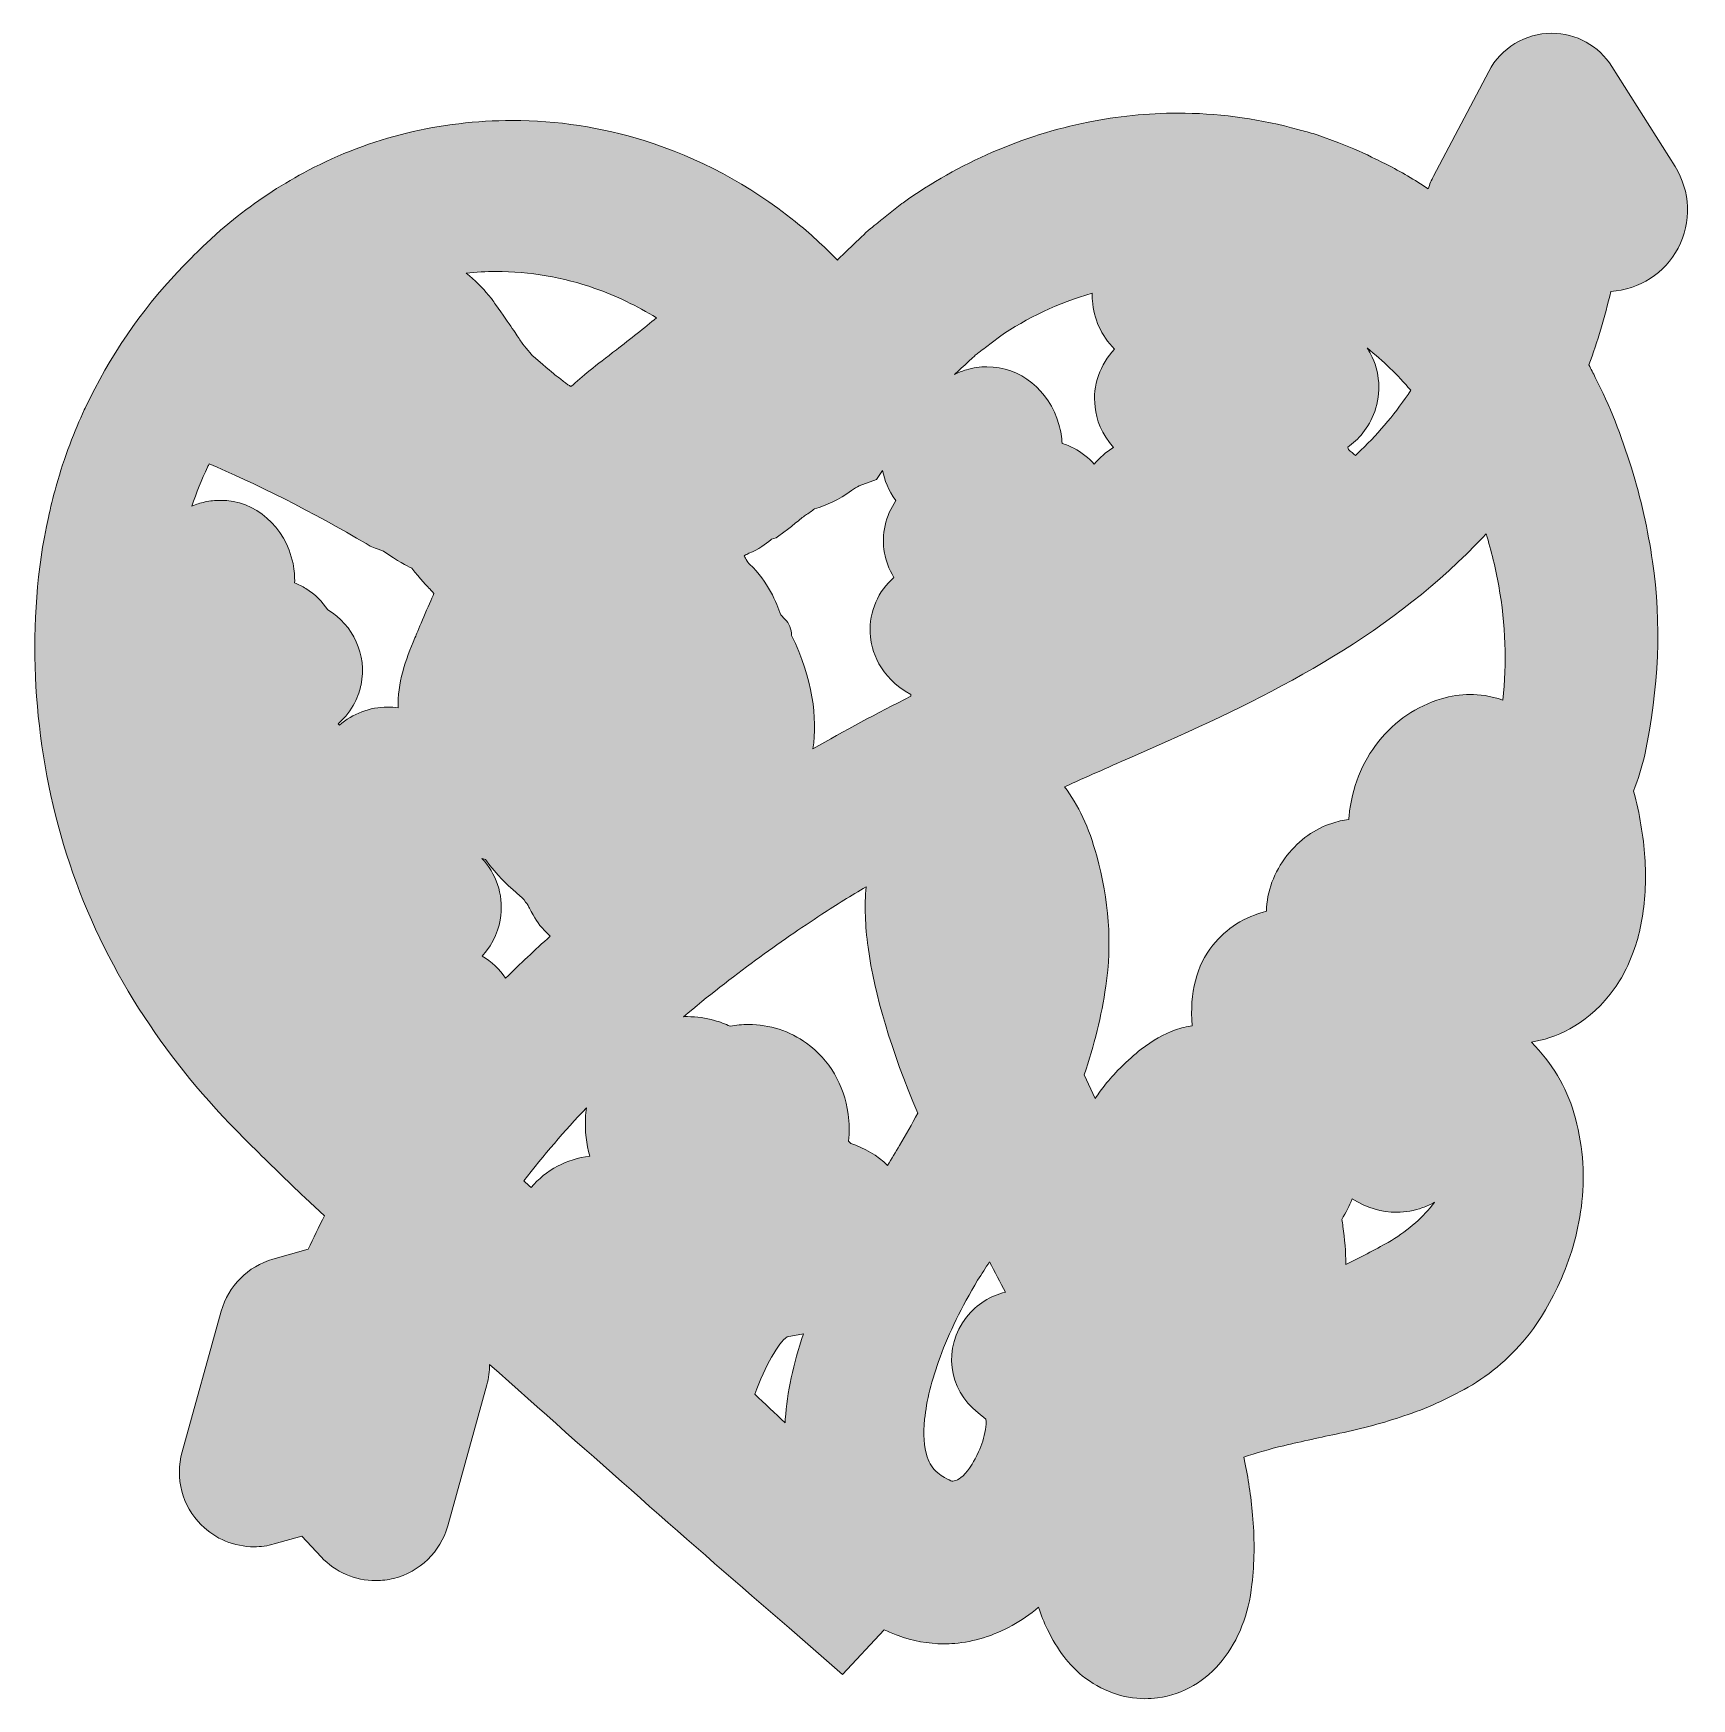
# Model space of a CAD drawing. Header units: inches. Extents: x 68 to 933, y -934 to -66.
import ezdxf

# ---------------------------------------------------------------- set-up
doc = ezdxf.new("R2010")
doc.units = ezdxf.units.IN
doc.header["$MEASUREMENT"] = 0
doc.layers.add('Layer 1', color=7, linetype='Continuous')

msp = doc.modelspace()

# ---------------------------------------------------------------- hatches: boundary and pattern name
at = {"layer": 'Layer 1', "true_color": 0xa6d7e6}
h = msp.add_hatch(color=141, dxfattribs=at)
h.dxf.hatch_style = 2
edge = h.paths.add_edge_path()
edge.add_spline(control_points=[(648.04, -934.29), (636.48, -934.29), (625.17, -930.14), (615.34, -922.29), (608.44, -916.87), (602.43, -908.93), (597.16, -898.16), (595.36, -894.47), (593.81, -890.58), (592.53, -886.5), (588.11, -890.36), (583.53, -893.56), (578.75, -896.16), (568.86, -901.54), (558.77, -904.66), (548.76, -905.44), (546.84, -905.59), (544.96, -905.66), (543.11, -905.66), (534.83, -905.66), (526.8, -904.22), (519.23, -901.39), (516.77, -900.48), (514.37, -899.45), (512.03, -898.32), (512.03, -898.32), (490.28, -921.63), (490.28, -921.63), (490.28, -921.63), (462.36, -897.42), (462.36, -897.42), (410.35, -852.54), (359.55, -807.61), (306.11, -759.92), (306.14, -763.49), (305.68, -767.08), (304.71, -770.59), (304.71, -770.59), (284.26, -844.17), (284.26, -844.17), (280.53, -857.71), (269.68, -868.23), (255.97, -871.58), (253.14, -872.3), (249.94, -872.7), (246.73, -872.7), (236, -872.7), (225.64, -868.21), (218.3, -860.39), (218.3, -860.39), (208.12, -849.57), (208.12, -849.57), (208.12, -849.57), (193.77, -853.6), (193.77, -853.6), (190.25, -854.57), (186.75, -855.05), (183.24, -855.05), (172.84, -855.05), (163.07, -851), (155.71, -843.66), (145.77, -833.78), (141.92, -819.19), (145.71, -805.62), (145.71, -805.62), (166.14, -732.11), (166.14, -732.11), (169.74, -719.1), (180.08, -708.71), (193.1, -705.04), (193.1, -705.04), (211.42, -699.9), (211.42, -699.9), (214.11, -694.07), (216.98, -688.25), (220.03, -682.44), (220.03, -682.44), (209.84, -673.03), (209.84, -673.03), (200.29, -664.01), (191.16, -655.06), (182.07, -646.07), (161.07, -625.62), (143.07, -604.25), (128.77, -582.76), (97.38, -537.03), (77.4, -482.98), (71.24, -426.84), (68.05, -399.91), (68.1, -371.95), (71.41, -344), (72.28, -337.27), (73.4, -330.49), (74.87, -322.93), (74.87, -322.93), (75.92, -318.21), (75.92, -318.21), (77.04, -313.24), (78.3, -307.63), (80.07, -301.84), (84.07, -286.73), (89.93, -272.69), (94.62, -262.1), (94.62, -262.1), (95.05, -261.16), (95.05, -261.16), (108.12, -233.99), (124.35, -210.16), (143.3, -190.33), (143.3, -190.33), (146.45, -187.04), (146.45, -187.04), (149.95, -183.39), (153.89, -179.27), (158.43, -175.24), (158.43, -175.24), (165.77, -168.45), (165.77, -168.45), (165.77, -168.45), (174.46, -161.24), (174.46, -161.24), (186.31, -151.93), (198.82, -143.82), (211.64, -137.14), (243.71, -120.18), (280.54, -111.17), (317.97, -111.17), (341.5, -111.17), (364.62, -114.7), (386.68, -121.67), (414.95, -130.43), (441.57, -144.66), (465.61, -163.92), (473.12, -169.95), (480.46, -176.66), (487.54, -183.98), (488.57, -182.95), (492, -179.65), (492, -179.65), (492, -179.65), (500.1, -171.89), (500.1, -171.89), (503.26, -168.7), (506.4, -166.27), (508.72, -164.47), (509.43, -163.91), (510.15, -163.37), (510.83, -162.79), (510.83, -162.79), (521.19, -154.54), (521.19, -154.54), (521.19, -154.54), (521.89, -154.04), (521.89, -154.04), (551.15, -133.23), (584.49, -118.72), (618.33, -112.09), (633.45, -108.97), (649.32, -107.35), (665.21, -107.35), (685.26, -107.35), (705.19, -109.91), (724.46, -114.95), (724.46, -114.95), (728.56, -116.05), (728.56, -116.05), (731.32, -116.77), (734.07, -117.5), (736.81, -118.33), (736.81, -118.33), (737.82, -118.64), (737.82, -118.64), (737.82, -118.64), (749.11, -122.88), (749.11, -122.88), (756.48, -125.35), (762.81, -128.5), (768.42, -131.29), (770.03, -132.09), (771.64, -132.89), (773.26, -133.66), (773.26, -133.66), (774.19, -134.12), (774.19, -134.12), (781.5, -137.89), (788.73, -142.11), (795.81, -146.75), (796.56, -144.5), (797.49, -142.3), (798.62, -140.15), (798.62, -140.15), (827.37, -85.56), (827.37, -85.56), (833.81, -73.31), (846.41, -65.71), (860.25, -65.71), (873.07, -65.71), (884.82, -72.18), (891.66, -83.02), (891.66, -83.02), (924.59, -135.24), (924.59, -135.24), (932.66, -148.05), (933.29, -164.31), (926.24, -177.69), (919.31, -190.84), (905.89, -199.44), (891.08, -200.29), (887.97, -213.72), (884.17, -226.46), (879.62, -238.7), (880.79, -240.86), (881.92, -243.03), (883, -245.18), (890.41, -259.86), (896.74, -275.72), (901.79, -292.29), (906.76, -308.35), (910.49, -324.82), (912.84, -341.13), (917.56, -373.32), (916.2, -407.32), (908.76, -442.1), (907.57, -447.67), (905.19, -454.84), (902.96, -460.96), (904.6, -466.96), (905.89, -472.83), (906.82, -478.51), (908.76, -490.33), (909.5, -501.07), (909.06, -511.3), (908.6, -522.18), (906.93, -532.23), (904.1, -541.14), (900.77, -551.4), (896.43, -559.75), (890.76, -566.86), (877.3, -583.81), (861.72, -589.93), (849.69, -591.85), (860.34, -602.76), (867.78, -615.15), (871.82, -628.78), (876.34, -644.31), (877.75, -659.83), (876.03, -675.02), (874.43, -689.16), (870.8, -702.67), (865.27, -715.17), (859.82, -727.31), (854.4, -736.7), (848.63, -744.01), (839.49, -755.51), (828.73, -764.87), (816.59, -771.87), (805.91, -777.98), (794.69, -783), (783.14, -786.83), (772.7, -790.36), (761.41, -793.41), (749.73, -795.87), (739.75, -797.96), (730.03, -800.1), (720.43, -802.36), (713.05, -804.08), (706.09, -806.09), (699.62, -808.36), (699.62, -808.36), (700.4, -812.05), (700.4, -812.05), (702.2, -820.79), (703.49, -830.06), (704.39, -840.62), (705.29, -851.96), (705.12, -863.36), (703.88, -874.67), (702.09, -890.35), (696.88, -903.63), (688.37, -914.3), (679.75, -925.22), (668.05, -932.01), (654.65, -933.84), (652.45, -934.14), (650.25, -934.29), (648.04, -934.29)], knot_values=[0, 0, 0, 0, 1, 1, 1, 2, 2, 2, 3, 3, 3, 4, 4, 4, 5, 5, 5, 6, 6, 6, 7, 7, 7, 8, 8, 8, 9, 9, 9, 10, 10, 10, 11, 11, 11, 12, 12, 12, 13, 13, 13, 14, 14, 14, 15, 15, 15, 16, 16, 16, 17, 17, 17, 18, 18, 18, 19, 19, 19, 20, 20, 20, 21, 21, 21, 22, 22, 22, 23, 23, 23, 24, 24, 24, 25, 25, 25, 26, 26, 26, 27, 27, 27, 28, 28, 28, 29, 29, 29, 30, 30, 30, 31, 31, 31, 32, 32, 32, 33, 33, 33, 34, 34, 34, 35, 35, 35, 36, 36, 36, 37, 37, 37, 38, 38, 38, 39, 39, 39, 40, 40, 40, 41, 41, 41, 42, 42, 42, 43, 43, 43, 44, 44, 44, 45, 45, 45, 46, 46, 46, 47, 47, 47, 48, 48, 48, 49, 49, 49, 50, 50, 50, 51, 51, 51, 52, 52, 52, 53, 53, 53, 54, 54, 54, 55, 55, 55, 56, 56, 56, 57, 57, 57, 58, 58, 58, 59, 59, 59, 60, 60, 60, 61, 61, 61, 62, 62, 62, 63, 63, 63, 64, 64, 64, 65, 65, 65, 66, 66, 66, 67, 67, 67, 68, 68, 68, 69, 69, 69, 70, 70, 70, 71, 71, 71, 72, 72, 72, 73, 73, 73, 74, 74, 74, 75, 75, 75, 76, 76, 76, 77, 77, 77, 78, 78, 78, 79, 79, 79, 80, 80, 80, 81, 81, 81, 82, 82, 82, 83, 83, 83, 84, 84, 84, 85, 85, 85, 86, 86, 86, 87, 87, 87, 88, 88, 88, 89, 89, 89, 90, 90, 90, 91, 91, 91, 92, 92, 92, 93, 93, 93, 94, 94, 94, 95, 95, 95, 95], degree=3, periodic=1)
edge = h.paths.add_edge_path()
edge.add_spline(control_points=[(560.73, -716.01), (552.41, -729.99), (545.82, -743.48), (541.16, -756.12), (536.75, -768.13), (534.03, -779.06), (533.1, -788.53), (532.32, -796.37), (532.78, -803), (534.46, -808.23), (535.59, -811.81), (537.27, -814.28), (539.96, -816.42), (545.19, -820.58), (547.77, -820.92), (547.79, -820.92), (549.62, -820.54), (552.15, -819.59), (555.43, -815.46), (556.7, -813.88), (558.66, -810.97), (561.19, -805.6), (562.95, -801.89), (564.14, -798.09), (564.83, -793.98), (565.15, -792.04), (565.21, -790.21), (564.99, -788.44), (564.99, -788.44), (560.96, -785.24), (560.96, -785.24), (545.18, -772.71), (542.59, -751.22), (554.93, -735.27), (560.36, -728.48), (567.46, -724.06), (575.24, -722.33), (572.47, -717.06), (569.7, -711.75), (566.92, -706.43), (564.94, -709.55), (562.88, -712.74), (560.73, -716.01)], knot_values=[0, 0, 0, 0, 1, 1, 1, 2, 2, 2, 3, 3, 3, 4, 4, 4, 5, 5, 5, 6, 6, 6, 7, 7, 7, 8, 8, 8, 9, 9, 9, 10, 10, 10, 11, 11, 11, 12, 12, 12, 13, 13, 13, 14, 14, 14, 14], degree=3, periodic=1)
edge = h.paths.add_edge_path()
edge.add_spline(control_points=[(460.27, -790.34), (460.3, -789.71), (460.34, -789.09), (460.39, -788.46), (461.38, -774.58), (464.57, -759.65), (469.89, -744.04), (469.89, -744.04), (461.33, -745.61), (461.33, -745.61), (456.82, -748.69), (449.95, -760.53), (444.43, -775.49), (449.72, -780.44), (454.99, -785.39), (460.27, -790.34)], knot_values=[0, 0, 0, 0, 1, 1, 1, 2, 2, 2, 3, 3, 3, 4, 4, 4, 5, 5, 5, 5], degree=3, periodic=1)
edge = h.paths.add_edge_path()
edge.add_spline(control_points=[(751.35, -688.1), (752.28, -694.53), (752.79, -701.13), (752.88, -707.78), (760.39, -704.17), (767.74, -700.33), (774.87, -696.28), (784.19, -690.97), (792, -684.41), (798.05, -676.79), (798.42, -676.32), (798.78, -675.86), (799.12, -675.39), (797.16, -676.42), (795.09, -677.35), (792.91, -678.17), (788.63, -679.78), (784.09, -680.6), (779.43, -680.6), (771.53, -680.6), (763.73, -678.25), (756.16, -673.59), (754.65, -677.25), (752.85, -680.82), (750.76, -684.29), (750.97, -685.53), (751.16, -686.8), (751.35, -688.1)], knot_values=[0, 0, 0, 0, 1, 1, 1, 2, 2, 2, 3, 3, 3, 4, 4, 4, 5, 5, 5, 6, 6, 6, 7, 7, 7, 8, 8, 8, 9, 9, 9, 9], degree=3, periodic=1)
edge = h.paths.add_edge_path()
edge.add_spline(control_points=[(327.78, -667.71), (335.44, -658.56), (346.43, -652.66), (358.39, -651.38), (356.56, -644.95), (355.8, -638.26), (356.15, -631.43), (356.24, -629.63), (356.41, -627.85), (356.65, -626.1), (345.26, -638.14), (334.25, -650.88), (323.98, -664.27), (325.25, -665.42), (326.51, -666.56), (327.78, -667.71)], knot_values=[0, 0, 0, 0, 1, 1, 1, 2, 2, 2, 3, 3, 3, 4, 4, 4, 5, 5, 5, 5], degree=3, periodic=1)
edge = h.paths.add_edge_path()
edge.add_spline(control_points=[(494.58, -644.77), (501.82, -646.99), (508.42, -650.93), (513.79, -656.21), (515.84, -652.71), (517.9, -649.21), (520, -645.69), (523.22, -640.26), (526.4, -634.65), (529.52, -628.93), (515.53, -596), (507.01, -567.53), (503.56, -542.25), (502.04, -531.2), (501.69, -520.72), (502.52, -510.84), (494.75, -515.43), (487.06, -520.2), (479.46, -525.17), (457.84, -539.31), (432.73, -557.24), (407.3, -578.59), (408, -578.56), (408.69, -578.55), (409.38, -578.55), (414.14, -578.55), (418.89, -579.21), (423.5, -580.54), (426.3, -581.33), (429.01, -582.36), (431.6, -583.59), (434.76, -583), (437.98, -582.69), (441.23, -582.69), (452.21, -582.69), (462.67, -586.08), (471.49, -592.48), (483.49, -601.18), (491, -613.95), (493.19, -629.37), (493.86, -634.11), (493.92, -638.86), (493.38, -643.57), (493.79, -643.96), (494.19, -644.36), (494.58, -644.77)], knot_values=[0, 0, 0, 0, 1, 1, 1, 2, 2, 2, 3, 3, 3, 4, 4, 4, 5, 5, 5, 6, 6, 6, 7, 7, 7, 8, 8, 8, 9, 9, 9, 10, 10, 10, 11, 11, 11, 12, 12, 12, 13, 13, 13, 14, 14, 14, 15, 15, 15, 15], degree=3, periodic=1)
edge = h.paths.add_edge_path()
edge.add_spline(control_points=[(622.13, -621.22), (623.76, -618.7), (625.52, -616.24), (627.41, -613.86), (629.4, -611.38), (631.7, -608.85), (635.24, -605.27), (639.05, -601.51), (642.56, -598.38), (646.06, -595.57), (652.06, -590.9), (657.94, -587.62), (663.94, -585.47), (666.99, -584.43), (669.86, -583.74), (672.65, -583.36), (671.3, -565.88), (674.86, -552.09), (683.45, -541.34), (690.37, -532.56), (700.1, -526.43), (711.36, -523.64), (711.66, -513.26), (715.32, -503.17), (722.14, -494.55), (728.76, -486.24), (736.59, -480.63), (745.51, -477.75), (748.42, -476.81), (751.36, -476.12), (754.32, -475.69), (754.37, -475.12), (754.42, -474.55), (754.49, -473.98), (755.99, -459.22), (761.21, -446.03), (769.97, -434.97), (778.58, -424.18), (789.58, -416.74), (802.77, -412.75), (807.66, -411.28), (812.66, -410.53), (817.67, -410.53), (822.29, -410.53), (828.21, -411.19), (834.79, -413.49), (836.88, -394.07), (836.16, -374.07), (832.63, -353.87), (830.98, -344.84), (828.77, -335.74), (826.02, -326.75), (825.67, -327.13), (825.32, -327.51), (824.96, -327.89), (777.7, -378.36), (717.65, -409.12), (659.79, -434.85), (659.79, -434.85), (639.8, -443.7), (639.8, -443.7), (628.42, -448.73), (617.16, -453.71), (606.04, -458.71), (613.27, -468.03), (618.81, -479.94), (622.86, -494.72), (629.28, -517.53), (630.89, -540.48), (627.61, -562.73), (625.36, -578.14), (621.58, -593.61), (616.33, -608.84), (616.33, -608.84), (622.13, -621.22), (622.13, -621.22)], knot_values=[0, 0, 0, 0, 1, 1, 1, 2, 2, 2, 3, 3, 3, 4, 4, 4, 5, 5, 5, 6, 6, 6, 7, 7, 7, 8, 8, 8, 9, 9, 9, 10, 10, 10, 11, 11, 11, 12, 12, 12, 13, 13, 13, 14, 14, 14, 15, 15, 15, 16, 16, 16, 17, 17, 17, 18, 18, 18, 19, 19, 19, 20, 20, 20, 21, 21, 21, 22, 22, 22, 23, 23, 23, 24, 24, 24, 25, 25, 25, 25], degree=3, periodic=1)
edge = h.paths.add_edge_path()
edge.add_spline(control_points=[(302.24, -546.99), (307.17, -549.86), (311.35, -553.82), (314.49, -558.51), (322, -551.09), (329.75, -543.8), (337.76, -536.62), (337.76, -536.62), (334.72, -533.58), (334.72, -533.58), (331.15, -530.01), (329.64, -527.15), (326.92, -521.97), (326.58, -521.33), (326.24, -520.68), (325.94, -520.12), (325.94, -520.12), (324.02, -517.68), (323.43, -516.9), (322.57, -516.1), (321.55, -515.22), (320.72, -514.5), (319.77, -513.66), (318.91, -512.88), (318.21, -512.22), (318.21, -512.22), (318.21, -512.23), (318.21, -512.23), (315.81, -510.14), (310.03, -505.1), (304.04, -496.66), (304.04, -496.66), (302.07, -496.06), (302.07, -496.06), (309.4, -503.84), (313.29, -514.67), (311.98, -525.83), (311.22, -532.21), (308.76, -539.98), (302.24, -546.99)], knot_values=[0, 0, 0, 0, 1, 1, 1, 2, 2, 2, 3, 3, 3, 4, 4, 4, 5, 5, 5, 6, 6, 6, 7, 7, 7, 8, 8, 8, 9, 9, 9, 10, 10, 10, 11, 11, 11, 12, 12, 12, 13, 13, 13, 13], degree=3, periodic=1)
edge = h.paths.add_edge_path()
edge.add_spline(control_points=[(463.65, -379.79), (474.84, -402.53), (477.15, -422.5), (474.82, -438.92), (491.15, -429.54), (508.13, -420.4), (525.8, -411.48), (525.81, -411.08), (525.81, -411), (525.82, -410.61), (509.3, -401.06), (505.19, -387.89), (504.71, -378.55), (504.09, -367.21), (508.92, -356.59), (517.04, -349.49), (514.31, -345.1), (512.87, -340.67), (512.15, -336.82), (510.34, -326.97), (512.73, -317.18), (518.13, -309.46), (514.15, -304.13), (512.08, -298.71), (511.15, -293.68), (511.15, -293.68), (507.91, -298.39), (507.91, -298.39), (507.91, -298.39), (498.88, -301.66), (498.88, -301.66), (497.72, -302.44), (496.49, -303.21), (494.92, -304.1), (488.52, -308.95), (481.75, -311.91), (475.7, -313.72), (474.31, -314.82), (472.7, -315.97), (470.85, -317.09), (469.74, -317.85), (467.7, -319.56), (465.78, -321.1), (463.75, -322.72), (461.82, -324.25), (460.31, -325.38), (460.31, -325.38), (455.55, -328.92), (455.55, -328.92), (455.55, -328.92), (453.15, -329.6), (453.15, -329.6), (453.04, -329.68), (452.94, -329.77), (452.84, -329.86), (450.18, -331.99), (446.61, -334.85), (441.44, -336.91), (440.79, -337.21), (439.89, -337.65), (438.89, -338.16), (438.98, -338.31), (439.57, -339.29), (440.05, -340.15), (440.71, -341.32), (441.11, -342.04), (441.78, -342.65), (451.54, -351.69), (455.76, -362.84), (458.04, -368.98), (458.04, -368.98), (460.2, -371.22), (460.2, -371.22), (462.41, -373.53), (463.64, -376.59), (463.65, -379.79), (463.65, -379.79), (463.65, -379.79), (463.65, -379.79)], knot_values=[0, 0, 0, 0, 1, 1, 1, 2, 2, 2, 3, 3, 3, 4, 4, 4, 5, 5, 5, 6, 6, 6, 7, 7, 7, 8, 8, 8, 9, 9, 9, 10, 10, 10, 11, 11, 11, 12, 12, 12, 13, 13, 13, 14, 14, 14, 15, 15, 15, 16, 16, 16, 17, 17, 17, 18, 18, 18, 19, 19, 19, 20, 20, 20, 21, 21, 21, 22, 22, 22, 23, 23, 23, 24, 24, 24, 25, 25, 25, 26, 26, 26, 26], degree=3, periodic=1)
edge = h.paths.add_edge_path()
edge.add_spline(control_points=[(227.75, -426.59), (234.76, -420.59), (243.55, -417.12), (252.95, -417.12), (254.76, -417.12), (256.58, -417.25), (258.38, -417.51), (257.89, -404.88), (262.35, -392.27), (267.18, -381.08), (267.18, -381.08), (267.6, -380.11), (267.6, -380.11), (268.74, -377.23), (274.57, -363.43), (277.1, -357.85), (276.03, -356.73), (275.04, -355.69), (274.25, -354.88), (274.01, -354.63), (269.78, -350.15), (265.46, -344.66), (262.78, -343.42), (258.57, -341.06), (250.74, -335.88), (248.88, -335.07), (246.49, -334.17), (246.49, -334.17), (246.49, -334.17), (243.87, -333.2), (243.87, -333.2), (243.87, -333.2), (241.7, -331.88), (241.7, -331.88), (215.09, -316.27), (181.84, -299.15), (159.78, -290.31), (159.52, -290.84), (159.25, -291.38), (159, -291.91), (155.88, -298.53), (153.15, -305.34), (150.81, -312.3), (152.97, -311.37), (155.25, -310.64), (157.66, -310.13), (160.25, -309.57), (162.91, -309.29), (165.54, -309.29), (183.97, -309.29), (199.6, -322.86), (203.55, -342.29), (204.28, -345.88), (204.5, -349.24), (204.41, -352.34), (206.43, -353.14), (208.39, -354.13), (210.25, -355.28), (215.04, -358.26), (218.85, -362.07), (221.65, -366.48), (235.01, -374.27), (242.23, -389.97), (239.05, -405.43), (237.94, -410.78), (234.99, -418.9), (227.15, -425.79), (227.35, -426.06), (227.55, -426.32), (227.75, -426.59)], knot_values=[0, 0, 0, 0, 1, 1, 1, 2, 2, 2, 3, 3, 3, 4, 4, 4, 5, 5, 5, 6, 6, 6, 7, 7, 7, 8, 8, 8, 9, 9, 9, 10, 10, 10, 11, 11, 11, 12, 12, 12, 13, 13, 13, 14, 14, 14, 15, 15, 15, 16, 16, 16, 17, 17, 17, 18, 18, 18, 19, 19, 19, 20, 20, 20, 21, 21, 21, 22, 22, 22, 23, 23, 23, 23], degree=3, periodic=1)
edge = h.paths.add_edge_path()
edge.add_spline(control_points=[(604.82, -279.62), (606.9, -280.26), (608.93, -281.08), (610.87, -282.08), (615.09, -284.26), (618.67, -287.09), (621.56, -290.43), (624.37, -286.97), (627.8, -284.02), (631.7, -281.76), (625.22, -274.78), (622.75, -267), (621.99, -260.64), (620.66, -249.3), (624.66, -238.31), (632.2, -230.51), (625.16, -223.11), (621.27, -214.64), (620.6, -205.16), (620.5, -203.84), (620.48, -202.53), (620.52, -201.23), (602.89, -206.39), (586.43, -214.11), (572.1, -223.95), (572.1, -223.95), (564.81, -229.56), (564.81, -229.56), (563.68, -230.46), (562.55, -231.31), (561.41, -232.16), (560.75, -232.65), (560.09, -233.11), (559.48, -233.65), (559.48, -233.65), (548.96, -243.4), (548.63, -243.71), (550.59, -242.71), (552.68, -241.87), (554.88, -241.21), (558.39, -240.17), (561.99, -239.64), (565.6, -239.64), (582.95, -239.64), (598.05, -251.72), (603.18, -269.71), (604.18, -273.22), (604.67, -276.53), (604.82, -279.62)], knot_values=[0, 0, 0, 0, 1, 1, 1, 2, 2, 2, 3, 3, 3, 4, 4, 4, 5, 5, 5, 6, 6, 6, 7, 7, 7, 8, 8, 8, 9, 9, 9, 10, 10, 10, 11, 11, 11, 12, 12, 12, 13, 13, 13, 14, 14, 14, 15, 15, 15, 16, 16, 16, 16], degree=3, periodic=1)
edge = h.paths.add_edge_path()
edge.add_spline(control_points=[(754.25, -282.83), (755.5, -283.81), (756.68, -284.87), (757.8, -285.99), (758.78, -285.06), (759.76, -284.13), (760.73, -283.19), (770.65, -273.57), (779.24, -263.23), (786.72, -251.9), (779.82, -243.83), (772.25, -236.49), (764.09, -229.98), (764.05, -229.96), (764.01, -229.93), (763.98, -229.9), (764.61, -230.88), (765.2, -231.89), (765.75, -232.93), (770.63, -242.26), (771.42, -253.21), (767.93, -262.96), (764.78, -271.75), (759.2, -277.67), (753.82, -281.64), (753.97, -282.03), (754.12, -282.43), (754.25, -282.83)], knot_values=[0, 0, 0, 0, 1, 1, 1, 2, 2, 2, 3, 3, 3, 4, 4, 4, 5, 5, 5, 6, 6, 6, 7, 7, 7, 8, 8, 8, 9, 9, 9, 9], degree=3, periodic=1)
edge = h.paths.add_edge_path()
edge.add_spline(control_points=[(348.58, -249.95), (354.1, -244.79), (361.64, -238.9), (372.26, -230.71), (379.34, -225.25), (387.21, -219.17), (393.13, -214.1), (383.06, -207.88), (372.31, -202.72), (361, -198.72), (344.51, -192.92), (327.13, -189.97), (309.39, -189.97), (304.22, -189.97), (299.06, -190.23), (293.95, -190.75), (298.43, -194.55), (302.38, -198.4), (305.58, -202.25), (306.28, -203.08), (306.92, -203.9), (307.46, -204.61), (307.98, -205.29), (308.59, -206.13), (309.23, -207.1), (316.92, -217.98), (320.5, -223.32), (322.24, -226.07), (323.48, -227.79), (326.97, -232.16), (328.54, -233.86), (328.54, -233.86), (328.84, -234.13), (328.84, -234.13), (336.39, -240.66), (339.5, -243.26), (340.77, -244.3), (342.33, -245.34), (343.87, -246.55), (345.28, -247.65), (345.81, -248.07), (346.38, -248.55), (346.98, -248.98), (347.53, -249.29), (348.07, -249.62), (348.58, -249.95)], knot_values=[0, 0, 0, 0, 1, 1, 1, 2, 2, 2, 3, 3, 3, 4, 4, 4, 5, 5, 5, 6, 6, 6, 7, 7, 7, 8, 8, 8, 9, 9, 9, 10, 10, 10, 11, 11, 11, 12, 12, 12, 13, 13, 13, 14, 14, 14, 15, 15, 15, 15], degree=3, periodic=1)

# ---------------------------------------------------------------- linework, layer by layer
at = {"layer": 'Layer 1', "lineweight": 0}
for points, knots in [([(648.04, -934.29), (636.48, -934.29), (625.17, -930.14), (615.34, -922.29), (608.44, -916.87), (602.43, -908.93), (597.16, -898.16), (595.36, -894.47), (593.81, -890.58), (592.53, -886.5), (588.11, -890.36), (583.53, -893.56), (578.75, -896.16), (568.86, -901.54), (558.77, -904.66), (548.76, -905.44), (546.84, -905.59), (544.96, -905.66), (543.11, -905.66), (534.83, -905.66), (526.8, -904.22), (519.23, -901.39), (516.77, -900.48), (514.37, -899.45), (512.03, -898.32), (512.03, -898.32), (490.28, -921.63), (490.28, -921.63), (490.28, -921.63), (462.36, -897.42), (462.36, -897.42), (410.35, -852.54), (359.55, -807.61), (306.11, -759.92), (306.14, -763.49), (305.68, -767.08), (304.71, -770.59), (304.71, -770.59), (284.26, -844.17), (284.26, -844.17), (280.53, -857.71), (269.68, -868.23), (255.97, -871.58), (253.14, -872.3), (249.94, -872.7), (246.73, -872.7), (236, -872.7), (225.64, -868.21), (218.3, -860.39), (218.3, -860.39), (208.12, -849.57), (208.12, -849.57), (208.12, -849.57), (193.77, -853.6), (193.77, -853.6), (190.25, -854.57), (186.75, -855.05), (183.24, -855.05), (172.84, -855.05), (163.07, -851), (155.71, -843.66), (145.77, -833.78), (141.92, -819.19), (145.71, -805.62), (145.71, -805.62), (166.14, -732.11), (166.14, -732.11), (169.74, -719.1), (180.08, -708.71), (193.1, -705.04), (193.1, -705.04), (211.42, -699.9), (211.42, -699.9), (214.11, -694.07), (216.98, -688.25), (220.03, -682.44), (220.03, -682.44), (209.84, -673.03), (209.84, -673.03), (200.29, -664.01), (191.16, -655.06), (182.07, -646.07), (161.07, -625.62), (143.07, -604.25), (128.77, -582.76), (97.38, -537.03), (77.4, -482.98), (71.24, -426.84), (68.05, -399.91), (68.1, -371.95), (71.41, -344), (72.28, -337.27), (73.4, -330.49), (74.87, -322.93), (74.87, -322.93), (75.92, -318.21), (75.92, -318.21), (77.04, -313.24), (78.3, -307.63), (80.07, -301.84), (84.07, -286.73), (89.93, -272.69), (94.62, -262.1), (94.62, -262.1), (95.05, -261.16), (95.05, -261.16), (108.12, -233.99), (124.35, -210.16), (143.3, -190.33), (143.3, -190.33), (146.45, -187.04), (146.45, -187.04), (149.95, -183.39), (153.89, -179.27), (158.43, -175.24), (158.43, -175.24), (165.77, -168.45), (165.77, -168.45), (165.77, -168.45), (174.46, -161.24), (174.46, -161.24), (186.31, -151.93), (198.82, -143.82), (211.64, -137.14), (243.71, -120.18), (280.54, -111.17), (317.97, -111.17), (341.5, -111.17), (364.62, -114.7), (386.68, -121.67), (414.95, -130.43), (441.57, -144.66), (465.61, -163.92), (473.12, -169.95), (480.46, -176.66), (487.54, -183.98), (488.57, -182.95), (492, -179.65), (492, -179.65), (492, -179.65), (500.1, -171.89), (500.1, -171.89), (503.26, -168.7), (506.4, -166.27), (508.72, -164.47), (509.43, -163.91), (510.15, -163.37), (510.83, -162.79), (510.83, -162.79), (521.19, -154.54), (521.19, -154.54), (521.19, -154.54), (521.89, -154.04), (521.89, -154.04), (551.15, -133.23), (584.49, -118.72), (618.33, -112.09), (633.45, -108.97), (649.32, -107.35), (665.21, -107.35), (685.26, -107.35), (705.19, -109.91), (724.46, -114.95), (724.46, -114.95), (728.56, -116.05), (728.56, -116.05), (731.32, -116.77), (734.07, -117.5), (736.81, -118.33), (736.81, -118.33), (737.82, -118.64), (737.82, -118.64), (737.82, -118.64), (749.11, -122.88), (749.11, -122.88), (756.48, -125.35), (762.81, -128.5), (768.42, -131.29), (770.03, -132.09), (771.64, -132.89), (773.26, -133.66), (773.26, -133.66), (774.19, -134.12), (774.19, -134.12), (781.5, -137.89), (788.73, -142.11), (795.81, -146.75), (796.56, -144.5), (797.49, -142.3), (798.62, -140.15), (798.62, -140.15), (827.37, -85.56), (827.37, -85.56), (833.81, -73.31), (846.41, -65.71), (860.25, -65.71), (873.07, -65.71), (884.82, -72.18), (891.66, -83.02), (891.66, -83.02), (924.59, -135.24), (924.59, -135.24), (932.66, -148.05), (933.29, -164.31), (926.24, -177.69), (919.31, -190.84), (905.89, -199.44), (891.08, -200.29), (887.97, -213.72), (884.17, -226.46), (879.62, -238.7), (880.79, -240.86), (881.92, -243.03), (883, -245.18), (890.41, -259.86), (896.74, -275.72), (901.79, -292.29), (906.76, -308.35), (910.49, -324.82), (912.84, -341.13), (917.56, -373.32), (916.2, -407.32), (908.76, -442.1), (907.57, -447.67), (905.19, -454.84), (902.96, -460.96), (904.6, -466.96), (905.89, -472.83), (906.82, -478.51), (908.76, -490.33), (909.5, -501.07), (909.06, -511.3), (908.6, -522.18), (906.93, -532.23), (904.1, -541.14), (900.77, -551.4), (896.43, -559.75), (890.76, -566.86), (877.3, -583.81), (861.72, -589.93), (849.69, -591.85), (860.34, -602.76), (867.78, -615.15), (871.82, -628.78), (876.34, -644.31), (877.75, -659.83), (876.03, -675.02), (874.43, -689.16), (870.8, -702.67), (865.27, -715.17), (859.82, -727.31), (854.4, -736.7), (848.63, -744.01), (839.49, -755.51), (828.73, -764.87), (816.59, -771.87), (805.91, -777.98), (794.69, -783), (783.14, -786.83), (772.7, -790.36), (761.41, -793.41), (749.73, -795.87), (739.75, -797.96), (730.03, -800.1), (720.43, -802.36), (713.05, -804.08), (706.09, -806.09), (699.62, -808.36), (699.62, -808.36), (700.4, -812.05), (700.4, -812.05), (702.2, -820.79), (703.49, -830.06), (704.39, -840.62), (705.29, -851.96), (705.12, -863.36), (703.88, -874.67), (702.09, -890.35), (696.88, -903.63), (688.37, -914.3), (679.75, -925.22), (668.05, -932.01), (654.65, -933.84), (652.45, -934.14), (650.25, -934.29), (648.04, -934.29)], [0, 0, 0, 0, 1, 1, 1, 2, 2, 2, 3, 3, 3, 4, 4, 4, 5, 5, 5, 6, 6, 6, 7, 7, 7, 8, 8, 8, 9, 9, 9, 10, 10, 10, 11, 11, 11, 12, 12, 12, 13, 13, 13, 14, 14, 14, 15, 15, 15, 16, 16, 16, 17, 17, 17, 18, 18, 18, 19, 19, 19, 20, 20, 20, 21, 21, 21, 22, 22, 22, 23, 23, 23, 24, 24, 24, 25, 25, 25, 26, 26, 26, 27, 27, 27, 28, 28, 28, 29, 29, 29, 30, 30, 30, 31, 31, 31, 32, 32, 32, 33, 33, 33, 34, 34, 34, 35, 35, 35, 36, 36, 36, 37, 37, 37, 38, 38, 38, 39, 39, 39, 40, 40, 40, 41, 41, 41, 42, 42, 42, 43, 43, 43, 44, 44, 44, 45, 45, 45, 46, 46, 46, 47, 47, 47, 48, 48, 48, 49, 49, 49, 50, 50, 50, 51, 51, 51, 52, 52, 52, 53, 53, 53, 54, 54, 54, 55, 55, 55, 56, 56, 56, 57, 57, 57, 58, 58, 58, 59, 59, 59, 60, 60, 60, 61, 61, 61, 62, 62, 62, 63, 63, 63, 64, 64, 64, 65, 65, 65, 66, 66, 66, 67, 67, 67, 68, 68, 68, 69, 69, 69, 70, 70, 70, 71, 71, 71, 72, 72, 72, 73, 73, 73, 74, 74, 74, 75, 75, 75, 76, 76, 76, 77, 77, 77, 78, 78, 78, 79, 79, 79, 80, 80, 80, 81, 81, 81, 82, 82, 82, 83, 83, 83, 84, 84, 84, 85, 85, 85, 86, 86, 86, 87, 87, 87, 88, 88, 88, 89, 89, 89, 90, 90, 90, 91, 91, 91, 92, 92, 92, 93, 93, 93, 94, 94, 94, 95, 95, 95, 95]), ([(348.58, -249.95), (354.1, -244.79), (361.64, -238.9), (372.26, -230.71), (379.34, -225.25), (387.21, -219.17), (393.13, -214.1), (383.06, -207.88), (372.31, -202.72), (361, -198.72), (344.51, -192.92), (327.13, -189.97), (309.39, -189.97), (304.22, -189.97), (299.06, -190.23), (293.95, -190.75), (298.43, -194.55), (302.38, -198.4), (305.58, -202.25), (306.28, -203.08), (306.92, -203.9), (307.46, -204.61), (307.98, -205.29), (308.59, -206.13), (309.23, -207.1), (316.92, -217.98), (320.5, -223.32), (322.24, -226.07), (323.48, -227.79), (326.97, -232.16), (328.54, -233.86), (328.54, -233.86), (328.84, -234.13), (328.84, -234.13), (336.39, -240.66), (339.5, -243.26), (340.77, -244.3), (342.33, -245.34), (343.87, -246.55), (345.28, -247.65), (345.81, -248.07), (346.38, -248.55), (346.98, -248.98), (347.53, -249.29), (348.07, -249.62), (348.58, -249.95)], [0, 0, 0, 0, 1, 1, 1, 2, 2, 2, 3, 3, 3, 4, 4, 4, 5, 5, 5, 6, 6, 6, 7, 7, 7, 8, 8, 8, 9, 9, 9, 10, 10, 10, 11, 11, 11, 12, 12, 12, 13, 13, 13, 14, 14, 14, 15, 15, 15, 15]), ([(604.82, -279.62), (606.9, -280.26), (608.93, -281.08), (610.87, -282.08), (615.09, -284.26), (618.67, -287.09), (621.56, -290.43), (624.37, -286.97), (627.8, -284.02), (631.7, -281.76), (625.22, -274.78), (622.75, -267), (621.99, -260.64), (620.66, -249.3), (624.66, -238.31), (632.2, -230.51), (625.16, -223.11), (621.27, -214.64), (620.6, -205.16), (620.5, -203.84), (620.48, -202.53), (620.52, -201.23), (602.89, -206.39), (586.43, -214.11), (572.1, -223.95), (572.1, -223.95), (564.81, -229.56), (564.81, -229.56), (563.68, -230.46), (562.55, -231.31), (561.41, -232.16), (560.75, -232.65), (560.09, -233.11), (559.48, -233.65), (559.48, -233.65), (548.96, -243.4), (548.63, -243.71), (550.59, -242.71), (552.68, -241.87), (554.88, -241.21), (558.39, -240.17), (561.99, -239.64), (565.6, -239.64), (582.95, -239.64), (598.05, -251.72), (603.18, -269.71), (604.18, -273.22), (604.67, -276.53), (604.82, -279.62)], [0, 0, 0, 0, 1, 1, 1, 2, 2, 2, 3, 3, 3, 4, 4, 4, 5, 5, 5, 6, 6, 6, 7, 7, 7, 8, 8, 8, 9, 9, 9, 10, 10, 10, 11, 11, 11, 12, 12, 12, 13, 13, 13, 14, 14, 14, 15, 15, 15, 16, 16, 16, 16]), ([(754.25, -282.83), (755.5, -283.81), (756.68, -284.87), (757.8, -285.99), (758.78, -285.06), (759.76, -284.13), (760.73, -283.19), (770.65, -273.57), (779.24, -263.23), (786.72, -251.9), (779.82, -243.83), (772.25, -236.49), (764.09, -229.98), (764.05, -229.96), (764.01, -229.93), (763.98, -229.9), (764.61, -230.88), (765.2, -231.89), (765.75, -232.93), (770.63, -242.26), (771.42, -253.21), (767.93, -262.96), (764.78, -271.75), (759.2, -277.67), (753.82, -281.64), (753.97, -282.03), (754.12, -282.43), (754.25, -282.83)], [0, 0, 0, 0, 1, 1, 1, 2, 2, 2, 3, 3, 3, 4, 4, 4, 5, 5, 5, 6, 6, 6, 7, 7, 7, 8, 8, 8, 9, 9, 9, 9]), ([(227.75, -426.59), (234.76, -420.59), (243.55, -417.12), (252.95, -417.12), (254.76, -417.12), (256.58, -417.25), (258.38, -417.51), (257.89, -404.88), (262.35, -392.27), (267.18, -381.08), (267.18, -381.08), (267.6, -380.11), (267.6, -380.11), (268.74, -377.23), (274.57, -363.43), (277.1, -357.85), (276.03, -356.73), (275.04, -355.69), (274.25, -354.88), (274.01, -354.63), (269.78, -350.15), (265.46, -344.66), (262.78, -343.42), (258.57, -341.06), (250.74, -335.88), (248.88, -335.07), (246.49, -334.17), (246.49, -334.17), (246.49, -334.17), (243.87, -333.2), (243.87, -333.2), (243.87, -333.2), (241.7, -331.88), (241.7, -331.88), (215.09, -316.27), (181.84, -299.15), (159.78, -290.31), (159.52, -290.84), (159.25, -291.38), (159, -291.91), (155.88, -298.53), (153.15, -305.34), (150.81, -312.3), (152.97, -311.37), (155.25, -310.64), (157.66, -310.13), (160.25, -309.57), (162.91, -309.29), (165.54, -309.29), (183.97, -309.29), (199.6, -322.86), (203.55, -342.29), (204.28, -345.88), (204.5, -349.24), (204.41, -352.34), (206.43, -353.14), (208.39, -354.13), (210.25, -355.28), (215.04, -358.26), (218.85, -362.07), (221.65, -366.48), (235.01, -374.27), (242.23, -389.97), (239.05, -405.43), (237.94, -410.78), (234.99, -418.9), (227.15, -425.79), (227.35, -426.06), (227.55, -426.32), (227.75, -426.59)], [0, 0, 0, 0, 1, 1, 1, 2, 2, 2, 3, 3, 3, 4, 4, 4, 5, 5, 5, 6, 6, 6, 7, 7, 7, 8, 8, 8, 9, 9, 9, 10, 10, 10, 11, 11, 11, 12, 12, 12, 13, 13, 13, 14, 14, 14, 15, 15, 15, 16, 16, 16, 17, 17, 17, 18, 18, 18, 19, 19, 19, 20, 20, 20, 21, 21, 21, 22, 22, 22, 23, 23, 23, 23]), ([(463.65, -379.79), (474.84, -402.53), (477.15, -422.5), (474.82, -438.92), (491.15, -429.54), (508.13, -420.4), (525.8, -411.48), (525.81, -411.08), (525.81, -411), (525.82, -410.61), (509.3, -401.06), (505.19, -387.89), (504.71, -378.55), (504.09, -367.21), (508.92, -356.59), (517.04, -349.49), (514.31, -345.1), (512.87, -340.67), (512.15, -336.82), (510.34, -326.97), (512.73, -317.18), (518.13, -309.46), (514.15, -304.13), (512.08, -298.71), (511.15, -293.68), (511.15, -293.68), (507.91, -298.39), (507.91, -298.39), (507.91, -298.39), (498.88, -301.66), (498.88, -301.66), (497.72, -302.44), (496.49, -303.21), (494.92, -304.1), (488.52, -308.95), (481.75, -311.91), (475.7, -313.72), (474.31, -314.82), (472.7, -315.97), (470.85, -317.09), (469.74, -317.85), (467.7, -319.56), (465.78, -321.1), (463.75, -322.72), (461.82, -324.25), (460.31, -325.38), (460.31, -325.38), (455.55, -328.92), (455.55, -328.92), (455.55, -328.92), (453.15, -329.6), (453.15, -329.6), (453.04, -329.68), (452.94, -329.77), (452.84, -329.86), (450.18, -331.99), (446.61, -334.85), (441.44, -336.91), (440.79, -337.21), (439.89, -337.65), (438.89, -338.16), (438.98, -338.31), (439.57, -339.29), (440.05, -340.15), (440.71, -341.32), (441.11, -342.04), (441.78, -342.65), (451.54, -351.69), (455.76, -362.84), (458.04, -368.98), (458.04, -368.98), (460.2, -371.22), (460.2, -371.22), (462.41, -373.53), (463.64, -376.59), (463.65, -379.79), (463.65, -379.79), (463.65, -379.79), (463.65, -379.79)], [0, 0, 0, 0, 1, 1, 1, 2, 2, 2, 3, 3, 3, 4, 4, 4, 5, 5, 5, 6, 6, 6, 7, 7, 7, 8, 8, 8, 9, 9, 9, 10, 10, 10, 11, 11, 11, 12, 12, 12, 13, 13, 13, 14, 14, 14, 15, 15, 15, 16, 16, 16, 17, 17, 17, 18, 18, 18, 19, 19, 19, 20, 20, 20, 21, 21, 21, 22, 22, 22, 23, 23, 23, 24, 24, 24, 25, 25, 25, 26, 26, 26, 26]), ([(622.13, -621.22), (623.76, -618.7), (625.52, -616.24), (627.41, -613.86), (629.4, -611.38), (631.7, -608.85), (635.24, -605.27), (639.05, -601.51), (642.56, -598.38), (646.06, -595.57), (652.06, -590.9), (657.94, -587.62), (663.94, -585.47), (666.99, -584.43), (669.86, -583.74), (672.65, -583.36), (671.3, -565.88), (674.86, -552.09), (683.45, -541.34), (690.37, -532.56), (700.1, -526.43), (711.36, -523.64), (711.66, -513.26), (715.32, -503.17), (722.14, -494.55), (728.76, -486.24), (736.59, -480.63), (745.51, -477.75), (748.42, -476.81), (751.36, -476.12), (754.32, -475.69), (754.37, -475.12), (754.42, -474.55), (754.49, -473.98), (755.99, -459.22), (761.21, -446.03), (769.97, -434.97), (778.58, -424.18), (789.58, -416.74), (802.77, -412.75), (807.66, -411.28), (812.66, -410.53), (817.67, -410.53), (822.29, -410.53), (828.21, -411.19), (834.79, -413.49), (836.88, -394.07), (836.16, -374.07), (832.63, -353.87), (830.98, -344.84), (828.77, -335.74), (826.02, -326.75), (825.67, -327.13), (825.32, -327.51), (824.96, -327.89), (777.7, -378.36), (717.65, -409.12), (659.79, -434.85), (659.79, -434.85), (639.8, -443.7), (639.8, -443.7), (628.42, -448.73), (617.16, -453.71), (606.04, -458.71), (613.27, -468.03), (618.81, -479.94), (622.86, -494.72), (629.28, -517.53), (630.89, -540.48), (627.61, -562.73), (625.36, -578.14), (621.58, -593.61), (616.33, -608.84), (616.33, -608.84), (622.13, -621.22), (622.13, -621.22)], [0, 0, 0, 0, 1, 1, 1, 2, 2, 2, 3, 3, 3, 4, 4, 4, 5, 5, 5, 6, 6, 6, 7, 7, 7, 8, 8, 8, 9, 9, 9, 10, 10, 10, 11, 11, 11, 12, 12, 12, 13, 13, 13, 14, 14, 14, 15, 15, 15, 16, 16, 16, 17, 17, 17, 18, 18, 18, 19, 19, 19, 20, 20, 20, 21, 21, 21, 22, 22, 22, 23, 23, 23, 24, 24, 24, 25, 25, 25, 25]), ([(302.24, -546.99), (307.17, -549.86), (311.35, -553.82), (314.49, -558.51), (322, -551.09), (329.75, -543.8), (337.76, -536.62), (337.76, -536.62), (334.72, -533.58), (334.72, -533.58), (331.15, -530.01), (329.64, -527.15), (326.92, -521.97), (326.58, -521.33), (326.24, -520.68), (325.94, -520.12), (325.94, -520.12), (324.02, -517.68), (323.43, -516.9), (322.57, -516.1), (321.55, -515.22), (320.72, -514.5), (319.77, -513.66), (318.91, -512.88), (318.21, -512.22), (318.21, -512.22), (318.21, -512.23), (318.21, -512.23), (315.81, -510.14), (310.03, -505.1), (304.04, -496.66), (304.04, -496.66), (302.07, -496.06), (302.07, -496.06), (309.4, -503.84), (313.29, -514.67), (311.98, -525.83), (311.22, -532.21), (308.76, -539.98), (302.24, -546.99)], [0, 0, 0, 0, 1, 1, 1, 2, 2, 2, 3, 3, 3, 4, 4, 4, 5, 5, 5, 6, 6, 6, 7, 7, 7, 8, 8, 8, 9, 9, 9, 10, 10, 10, 11, 11, 11, 12, 12, 12, 13, 13, 13, 13]), ([(494.58, -644.77), (501.82, -646.99), (508.42, -650.93), (513.79, -656.21), (515.84, -652.71), (517.9, -649.21), (520, -645.69), (523.22, -640.26), (526.4, -634.65), (529.52, -628.93), (515.53, -596), (507.01, -567.53), (503.56, -542.25), (502.04, -531.2), (501.69, -520.72), (502.52, -510.84), (494.75, -515.43), (487.06, -520.2), (479.46, -525.17), (457.84, -539.31), (432.73, -557.24), (407.3, -578.59), (408, -578.56), (408.69, -578.55), (409.38, -578.55), (414.14, -578.55), (418.89, -579.21), (423.5, -580.54), (426.3, -581.33), (429.01, -582.36), (431.6, -583.59), (434.76, -583), (437.98, -582.69), (441.23, -582.69), (452.21, -582.69), (462.67, -586.08), (471.49, -592.48), (483.49, -601.18), (491, -613.95), (493.19, -629.37), (493.86, -634.11), (493.92, -638.86), (493.38, -643.57), (493.79, -643.96), (494.19, -644.36), (494.58, -644.77)], [0, 0, 0, 0, 1, 1, 1, 2, 2, 2, 3, 3, 3, 4, 4, 4, 5, 5, 5, 6, 6, 6, 7, 7, 7, 8, 8, 8, 9, 9, 9, 10, 10, 10, 11, 11, 11, 12, 12, 12, 13, 13, 13, 14, 14, 14, 15, 15, 15, 15]), ([(327.78, -667.71), (335.44, -658.56), (346.43, -652.66), (358.39, -651.38), (356.56, -644.95), (355.8, -638.26), (356.15, -631.43), (356.24, -629.63), (356.41, -627.85), (356.65, -626.1), (345.26, -638.14), (334.25, -650.88), (323.98, -664.27), (325.25, -665.42), (326.51, -666.56), (327.78, -667.71)], [0, 0, 0, 0, 1, 1, 1, 2, 2, 2, 3, 3, 3, 4, 4, 4, 5, 5, 5, 5]), ([(751.35, -688.1), (752.28, -694.53), (752.79, -701.13), (752.88, -707.78), (760.39, -704.17), (767.74, -700.33), (774.87, -696.28), (784.19, -690.97), (792, -684.41), (798.05, -676.79), (798.42, -676.32), (798.78, -675.86), (799.12, -675.39), (797.16, -676.42), (795.09, -677.35), (792.91, -678.17), (788.63, -679.78), (784.09, -680.6), (779.43, -680.6), (771.53, -680.6), (763.73, -678.25), (756.16, -673.59), (754.65, -677.25), (752.85, -680.82), (750.76, -684.29), (750.97, -685.53), (751.16, -686.8), (751.35, -688.1)], [0, 0, 0, 0, 1, 1, 1, 2, 2, 2, 3, 3, 3, 4, 4, 4, 5, 5, 5, 6, 6, 6, 7, 7, 7, 8, 8, 8, 9, 9, 9, 9]), ([(560.73, -716.01), (552.41, -729.99), (545.82, -743.48), (541.16, -756.12), (536.75, -768.13), (534.03, -779.06), (533.1, -788.53), (532.32, -796.37), (532.78, -803), (534.46, -808.23), (535.59, -811.81), (537.27, -814.28), (539.96, -816.42), (545.19, -820.58), (547.77, -820.92), (547.79, -820.92), (549.62, -820.54), (552.15, -819.59), (555.43, -815.46), (556.7, -813.88), (558.66, -810.97), (561.19, -805.6), (562.95, -801.89), (564.14, -798.09), (564.83, -793.98), (565.15, -792.04), (565.21, -790.21), (564.99, -788.44), (564.99, -788.44), (560.96, -785.24), (560.96, -785.24), (545.18, -772.71), (542.59, -751.22), (554.93, -735.27), (560.36, -728.48), (567.46, -724.06), (575.24, -722.33), (572.47, -717.06), (569.7, -711.75), (566.92, -706.43), (564.94, -709.55), (562.88, -712.74), (560.73, -716.01)], [0, 0, 0, 0, 1, 1, 1, 2, 2, 2, 3, 3, 3, 4, 4, 4, 5, 5, 5, 6, 6, 6, 7, 7, 7, 8, 8, 8, 9, 9, 9, 10, 10, 10, 11, 11, 11, 12, 12, 12, 13, 13, 13, 14, 14, 14, 14]), ([(460.27, -790.34), (460.3, -789.71), (460.34, -789.09), (460.39, -788.46), (461.38, -774.58), (464.57, -759.65), (469.89, -744.04), (469.89, -744.04), (461.33, -745.61), (461.33, -745.61), (456.82, -748.69), (449.95, -760.53), (444.43, -775.49), (449.72, -780.44), (454.99, -785.39), (460.27, -790.34)], [0, 0, 0, 0, 1, 1, 1, 2, 2, 2, 3, 3, 3, 4, 4, 4, 5, 5, 5, 5])]:
    msp.add_open_spline(points, degree=3, knots=knots, dxfattribs=at)

doc.saveas('drawing.dxf')
